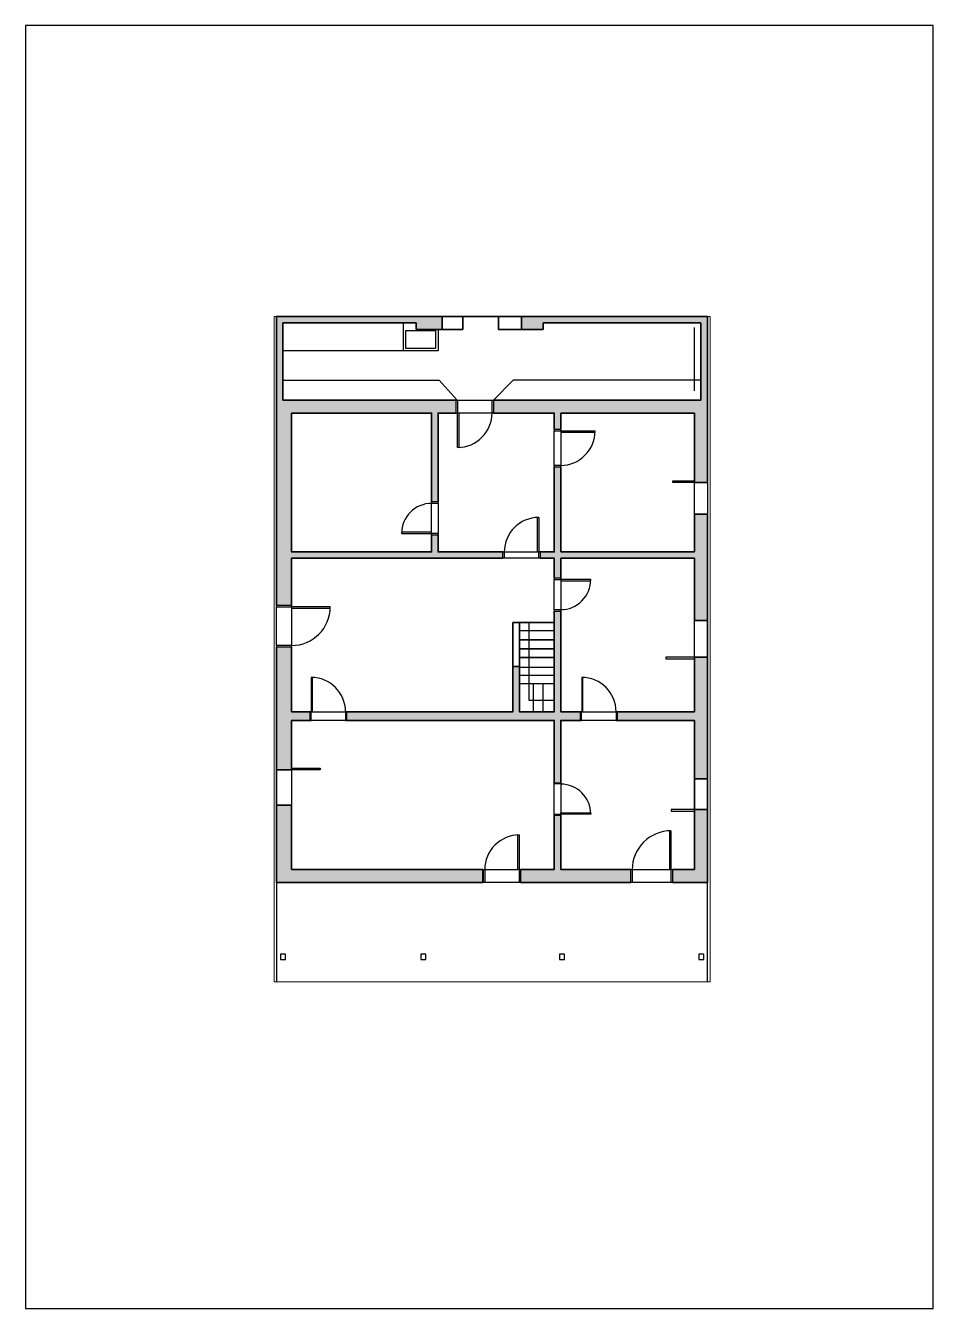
# Paper-space layout 'Layout1' of a CAD drawing. Header units: millimetres. Extents: x 64 to 274, y 59 to 356.
# The model-space entities are those that its viewports show. They can reach past a viewport. Long polylines and large blocks are cut down to what shows.
import ezdxf

# ---------------------------------------------------------------- set-up
doc = ezdxf.new("R2010")
doc.units = ezdxf.units.MM
for name, color, linetype, lineweight in [('A-ALV-___-___-EXI', 250, 'Continuous', 35), ('A-ESC-___-___-EXI', 250, 'Continuous', 25), ('A-JAN-___-___-EXI', 250, 'Continuous', 25), ('A-MOB-___-___-EXI', 250, 'Continuous', 25), ('A-PIL-___-___-EXI', 250, 'Continuous', 25), ('A-PIS-___-___-EXI', 250, 'Continuous', 25), ('A-POR-___-___-EXI', 250, 'Continuous', 25)]:
    doc.layers.add(name, color=color, linetype=linetype, lineweight=lineweight)

# ---------------------------------------------------------------- blocks, each defined once
blk = doc.blocks.new('SVG - A4-22624409-Não nomeada')
at = {"layer": 'A-JAN-___-___-EXI'}
for p, q in [((64.29, 356.5), (64.29, 59.5)), ((274.29, 356.5), (64.29, 356.5)), ((274.29, 59.5), (274.29, 356.5)), ((64.29, 59.5), (274.29, 59.5))]:
    blk.add_line(p, q, dxfattribs=at)
blk = doc.blocks.new('porta multiplas_original - Simples - 70 cm-22555190-Planta baixa - Térreo_')
at = {"layer": 'A-PIL-___-___-EXI'}
for p, q in [((-318, 771), (-348, 771)), ((-348, 771), (-348, 75)), ((-318, 75), (-318, 771)), ((-350, 75), (-380, 75)), ((-380, 75), (-380, -75)), ((-350, -75), (-350, 75)), ((-348, 75), (-318, 75)), ((380, 75), (350, 75)), ((350, 75), (350, -75)), ((380, -75), (380, 75)), ((-380, -75), (-350, -75)), ((350, -75), (380, -75))]:
    blk.add_line(p, q, dxfattribs=at)
at = {"layer": 'A-POR-___-___-EXI'}
blk.add_arc((-348, 75), 696, 360, 90, dxfattribs=at)
blk = doc.blocks.new('porta multiplas - Simples - 80 cm-22587341-Planta baixa - Térreo_')
at = {"layer": 'A-PIL-___-___-EXI'}
for p, q in [((-430, -150), (-430, 150)), ((-430, 150), (-400, 150)), ((-400, 150), (-400, -150)), ((401, 150), (430, 150)), ((401, -150), (401, 150)), ((430, 150), (430, -150)), ((430, 150), (445, 150)), ((-400, -150), (-430, -150)), ((-398, -150), (-368, -150)), ((-398, -949), (-398, -150)), ((-368, -150), (-368, -949)), ((430, -150), (401, -150)), ((445, -150), (430, -150)), ((-368, -949), (-398, -949))]:
    blk.add_line(p, q, dxfattribs=at)
at = {"layer": 'A-POR-___-___-EXI'}
blk.add_arc((-398, -150), 799, 270, 0, dxfattribs=at)
blk = doc.blocks.new('porta multiplas_original - Simples - 90 cm-22542590-Planta baixa - Térreo_')
at = {"layer": 'A-PIL-___-___-EXI'}
for p, q in [((-480, -150), (-480, 150)), ((-480, 150), (-450, 150)), ((-450, 150), (-450, -150)), ((450, 150), (480, 150)), ((450, -150), (450, 150)), ((480, 150), (480, -150)), ((-450, -150), (-480, -150)), ((-448, -150), (-418, -150)), ((-448, -1046), (-448, -150)), ((-418, -150), (-418, -1046)), ((480, -150), (450, -150)), ((-418, -1046), (-448, -1046))]:
    blk.add_line(p, q, dxfattribs=at)
at = {"layer": 'A-POR-___-___-EXI'}
blk.add_arc((-448, -150), 896, 270, 0, dxfattribs=at)
blk = doc.blocks.new('porta multiplas_original - Simples - 80 cm-22589001-Planta baixa - Térreo_')
at = {"layer": 'A-PIL-___-___-EXI'}
for p, q in [((-430, -75), (-430, 75)), ((-430, 75), (-400, 75)), ((-400, 75), (-400, -75)), ((400, 75), (430, 75)), ((400, -75), (400, 75)), ((430, 75), (430, -75)), ((-400, -75), (-430, -75)), ((-398, -75), (-368, -75)), ((-398, -871), (-398, -75)), ((-368, -75), (-368, -871)), ((430, -75), (400, -75)), ((-368, -871), (-398, -871))]:
    blk.add_line(p, q, dxfattribs=at)
at = {"layer": 'A-POR-___-___-EXI'}
blk.add_arc((-398, -75), 796, 270, 360, dxfattribs=at)
blk = doc.blocks.new('porta multiplas_original - Simples - 80 cm-22588873-Planta baixa - Térreo_')
at = {"layer": 'A-PIL-___-___-EXI'}
for p, q in [((-430, -150), (-430, 150)), ((-430, 150), (-400, 150)), ((-400, 150), (-400, -150)), ((400, 150), (430, 150)), ((400, -150), (400, 150)), ((430, 150), (430, -150)), ((-400, -150), (-430, -150)), ((-398, -150), (-368, -150)), ((-398, -946), (-398, -150)), ((-368, -150), (-368, -946)), ((430, -150), (400, -150)), ((-368, -946), (-398, -946))]:
    blk.add_line(p, q, dxfattribs=at)
at = {"layer": 'A-POR-___-___-EXI'}
blk.add_arc((-398, -150), 796, 270, 0, dxfattribs=at)
blk = doc.blocks.new('porta multiplas_original - Simples - 80 cm-22589018-Planta baixa - Térreo_')
at = {"layer": 'A-PIL-___-___-EXI'}
for p, q in [((-368, 871), (-398, 871)), ((-398, 871), (-398, 75)), ((-368, 75), (-368, 871)), ((-400, 75), (-430, 75)), ((-430, 75), (-430, -75)), ((-400, -75), (-400, 75)), ((-398, 75), (-368, 75)), ((430, 75), (400, 75)), ((400, 75), (400, -75)), ((430, -75), (430, 75)), ((-430, -75), (-400, -75)), ((400, -75), (430, -75))]:
    blk.add_line(p, q, dxfattribs=at)
at = {"layer": 'A-POR-___-___-EXI'}
blk.add_arc((-398, 75), 796, 360, 90, dxfattribs=at)
blk = doc.blocks.new('porta multiplas_original - Simples - 70 cm-22589155-Planta baixa - Térreo_')
at = {"layer": 'A-PIL-___-___-EXI'}
for p, q in [((-380, -75), (-380, 75)), ((-380, 75), (-350, 75)), ((-350, 75), (-350, -75)), ((350, 75), (380, 75)), ((350, -75), (350, 75)), ((380, 75), (380, -75)), ((-350, -75), (-380, -75)), ((-348, -75), (-318, -75)), ((-348, -771), (-348, -75)), ((-318, -75), (-318, -771)), ((380, -75), (350, -75)), ((-318, -771), (-348, -771))]:
    blk.add_line(p, q, dxfattribs=at)
at = {"layer": 'A-POR-___-___-EXI'}
blk.add_arc((-348, -75), 696, 270, 360, dxfattribs=at)
blk = doc.blocks.new('porta multiplas_original - Simples - 80 cm-22588728-Planta baixa - Térreo_')
at = {"layer": 'A-PIL-___-___-EXI'}
for p, q in [((-368, 896), (-398, 896)), ((-398, 896), (-398, 100)), ((-368, 100), (-368, 896)), ((-400, 100), (-430, 100)), ((-430, 100), (-430, -100)), ((-400, -100), (-400, 100)), ((-398, 100), (-368, 100)), ((430, 100), (400, 100)), ((400, 100), (400, -100)), ((430, -100), (430, 100)), ((-430, -100), (-400, -100)), ((400, -100), (430, -100))]:
    blk.add_line(p, q, dxfattribs=at)
at = {"layer": 'A-POR-___-___-EXI'}
blk.add_arc((-398, 100), 796, 360, 90, dxfattribs=at)
blk = doc.blocks.new('porta multiplas_original - Simples - 90 cm-22588679-Planta baixa - Térreo_')
at = {"layer": 'A-PIL-___-___-EXI'}
for p, q in [((-418, 1071), (-448, 1071)), ((-448, 1071), (-448, 175)), ((-418, 175), (-418, 1071)), ((-450, 175), (-480, 175)), ((-480, 175), (-480, -175)), ((-450, -175), (-450, 175)), ((-448, 175), (-418, 175)), ((480, 175), (450, 175)), ((450, 175), (450, -175)), ((480, -175), (480, 175)), ((-480, -175), (-450, -175)), ((450, -175), (480, -175))]:
    blk.add_line(p, q, dxfattribs=at)
at = {"layer": 'A-POR-___-___-EXI'}
blk.add_arc((-448, 175), 896, 360, 90, dxfattribs=at)

msp = doc.modelspace()

# ---------------------------------------------------------------- hatches: boundary and pattern name
at = {"layer": 'A-ALV-___-___-EXI'}
for points in [[(5986, -5845), (5986, -5695), (2751, -5695), (2751, -5845), (2901, -5845)], [(2901, -7632), (2901, -5845), (2751, -5845), (2751, -7632)], [(6586, -5995), (6586, -5695), (5986, -5695), (5986, -5995)], [(8921, -5995), (8921, -5695), (8421, -5695), (8421, -5995)], [(12721, -5845), (12721, -5695), (8921, -5695), (8921, -5845), (12571, -5845)], [(12721, -7632), (12721, -5845), (12571, -5845), (12571, -7632)], [(6326, -7932), (6326, -7632), (2751, -7632), (2751, -7932), (3101, -7932)], [(12721, -9542), (12721, -7932), (12421, -7932), (12421, -9542)], [(12721, -12735), (12721, -10275), (12421, -10275), (12421, -12735)], [(12721, -16402), (12721, -13582), (12421, -13582), (12421, -16402)], [(8371, -14850), (8371, -13804), (8221, -13804), (8221, -14850)], [(3101, -18502), (3101, -17012), (2751, -17012), (2751, -18502)], [(12721, -18502), (12721, -17112), (12421, -17112), (12421, -18502)]]:
    msp.add_hatch(color=11, dxfattribs=at).paths.add_polyline_path(points)
h = msp.add_hatch(color=11, dxfattribs=at)
h.paths.add_polyline_path([(12421, -7932), (12721, -7932), (12721, -7632), (7771, -7632), (7771, -7932), (9327, -7932)])
h.paths.add_polyline_path([(6911, -7932), (6911, -7632), (6326, -7632), (6326, -7932), (6492, -7932)])
h = msp.add_hatch(color=11, dxfattribs=at)
h.paths.add_polyline_path([(2751, -16194), (3101, -16194), (3101, -13347), (2751, -13347)])
h.paths.add_polyline_path([(2751, -12387), (3101, -12387), (3101, -7932), (2751, -7932), (2751, -9493)])
h = msp.add_hatch(color=11, dxfattribs=at)
h.paths.add_polyline_path([(6342, -11147), (6492, -11147), (6492, -10752), (6342, -10752)])
h.paths.add_polyline_path([(6492, -9992), (6492, -7932), (6342, -7932), (6342, -9992)])
h = msp.add_hatch(color=11, dxfattribs=at)
h.paths.add_polyline_path([(9327, -18502), (9327, -17252), (9177, -17252), (9177, -18502)])
h.paths.add_polyline_path([(9177, -16492), (9327, -16492), (9327, -15050), (9177, -15050)])
h.paths.add_polyline_path([(9177, -14850), (9327, -14850), (9327, -12517), (9177, -12517), (9177, -13327)])
h.paths.add_polyline_path([(9177, -11757), (9327, -11757), (9327, -9177), (9177, -9177), (9177, -9493)])
h.paths.add_polyline_path([(9327, -8317), (9327, -7932), (9177, -7932), (9177, -8317)])
h = msp.add_hatch(color=11, dxfattribs=at)
h.paths.add_polyline_path([(12421, -11297), (12421, -11147), (9327, -11147), (9327, -11297)])
h.paths.add_polyline_path([(8851, -11297), (9177, -11297), (9177, -11147), (8851, -11147)])
h.paths.add_polyline_path([(7991, -11297), (7991, -11147), (3101, -11147), (3101, -11297), (7741, -11297)])
h = msp.add_hatch(color=11, dxfattribs=at)
h.paths.add_polyline_path([(12421, -15050), (12421, -14850), (10641, -14850), (10641, -15050)])
h.paths.add_polyline_path([(9781, -15050), (9781, -14850), (4381, -14850), (4381, -15050), (7741, -15050)])
h.paths.add_polyline_path([(3521, -15050), (3521, -14850), (3101, -14850), (3101, -15050)])
h = msp.add_hatch(color=11, dxfattribs=at)
h.paths.add_polyline_path([(11911, -18802), (12721, -18802), (12721, -18502), (11911, -18502)])
h.paths.add_polyline_path([(10951, -18802), (10951, -18502), (8401, -18502), (8401, -18802)])
h.paths.add_polyline_path([(7526, -18802), (7526, -18502), (2751, -18502), (2751, -18802)])

# ---------------------------------------------------------------- linework, layer by layer
at = {"layer": 'A-ALV-___-___-EXI', "color": 7, "lineweight": 35}
for p, q in [((2901, -7632), (2901, -5845)), ((2901, -5845), (5986, -5845)), ((5986, -5845), (5986, -5995)), ((7067, -5995), (7067, -5695)), ((5986, -5995), (6586, -5995)), ((6586, -5995), (7067, -5995)), ((6911, -7632), (2901, -7632)), ((8401, -18802), (10951, -18802)), ((11911, -18802), (12721, -18802))]:
    msp.add_line(p, q, dxfattribs=at)
at = {"layer": 'A-ALV-___-___-EXI'}
for p, q in [((8421, -5695), (6586, -5695)), ((6586, -5695), (7067, -5695)), ((7067, -5695), (7889, -5695)), ((7889, -5695), (8421, -5695)), ((7889, -5995), (7889, -5695)), ((8421, -5995), (8421, -5695)), ((8421, -5695), (8421, -5995)), ((12571, -5845), (8921, -5845)), ((8921, -5845), (8921, -5995)), ((12571, -7632), (12571, -5845)), ((8421, -5995), (7889, -5995)), ((8921, -5995), (8421, -5995)), ((7771, -7632), (12571, -7632)), ((9327, -8317), (9327, -7932)), ((9327, -7932), (12421, -7932)), ((12421, -7932), (12421, -9542)), ((9327, -9177), (9327, -11147)), ((12421, -9542), (12421, -9195)), ((12421, -9542), (12721, -9542)), ((12421, -11147), (12421, -10275)), ((12721, -10275), (12421, -10275)), ((9327, -11147), (12421, -11147)), ((12421, -11297), (9327, -11297)), ((9327, -11297), (9327, -11757)), ((12421, -12735), (12421, -11297)), ((8221, -13804), (8221, -12782)), ((8221, -12782), (8371, -12782)), ((8371, -12782), (8371, -13804)), ((8371, -13394), (8371, -13593)), ((9177, -13593), (9177, -13394)), ((12421, -13622), (12421, -13582)), ((12421, -14850), (12421, -13582)), ((12421, -13582), (12721, -13582)), ((8371, -13804), (8221, -13804)), ((10641, -14850), (12421, -14850)), ((3101, -17012), (2751, -17012)), ((2751, -17012), (2751, -18802)), ((3101, -18502), (3101, -17012)), ((12721, -17112), (12421, -17112)), ((12421, -17112), (12421, -17152)), ((12721, -18802), (12721, -17112)), ((7526, -18502), (3101, -18502)), ((7526, -18802), (7526, -18502)), ((2751, -18802), (7526, -18802))]:
    msp.add_line(p, q, dxfattribs=at)
at = {"layer": 'A-ALV-___-___-EXI', "color": 250}
for p, q in [((6943, -7932), (6941, -7932)), ((9327, -8347), (9327, -8349)), ((6342, -10722), (6342, -10720)), ((8819, -11147), (8821, -11147)), ((9327, -11787), (9327, -11789)), ((3101, -12417), (3101, -12419)), ((3551, -14850), (3553, -14850)), ((9811, -14850), (9813, -14850)), ((9327, -17220), (9327, -17222)), ((8369, -18502), (8371, -18502)), ((11879, -18502), (11881, -18502))]:
    msp.add_line(p, q, dxfattribs=at)
at = {"layer": 'A-ALV-___-___-EXI', "color": 7, "lineweight": 35}
for points in [[(6586, -5695), (6586, -5995), (6586, -5695), (2751, -5695), (2751, -12387)], [(12721, -9542), (12721, -5695), (8421, -5695)], [(6342, -10752), (6342, -11147), (3101, -11147), (3101, -7932), (6342, -7932), (6342, -9992)], [(6492, -9992), (6492, -7932), (6911, -7932)], [(7771, -7932), (9177, -7932), (9177, -8317)], [(9177, -9177), (9177, -11147), (8851, -11147)], [(12421, -12735), (12721, -12735), (12721, -10275)], [(7991, -11147), (6492, -11147), (6492, -10752)], [(3101, -12387), (3101, -11297), (7991, -11297)], [(8851, -11297), (9177, -11297), (9177, -11757)], [(9177, -12517), (9177, -14850), (8371, -14850), (8371, -13804), (8221, -13804), (8221, -14850), (4381, -14850)], [(9781, -14850), (9327, -14850), (9327, -12517)], [(2751, -13347), (2751, -16194), (3101, -16194), (3101, -15050), (3521, -15050)], [(3521, -14850), (3101, -14850), (3101, -13347)], [(10641, -15050), (12421, -15050), (12421, -16402), (12721, -16402), (12721, -13582)], [(4381, -15050), (9177, -15050), (9177, -16492)], [(9327, -16492), (9327, -15050), (9781, -15050)], [(12421, -17112), (12421, -18502), (11911, -18502)], [(9177, -17252), (9177, -18502), (8401, -18502)], [(10951, -18502), (9327, -18502), (9327, -17252)]]:
    msp.add_lwpolyline(points, dxfattribs=at)
at = {"layer": 'A-ESC-___-___-EXI'}
for p, q in [((9177, -13394), (8371, -13394)), ((8371, -13593), (9177, -13593)), ((9177, -14202), (8371, -14202)), ((8691, -14202), (8691, -14850)), ((8911, -14202), (8911, -14850))]:
    msp.add_line(p, q, dxfattribs=at)
for points in [[(8371, -12782), (9177, -12782), (9177, -12976), (8371, -12976)], [(8371, -14850), (9177, -14850), (9177, -12782), (8371, -12782)], [(8371, -13183), (9177, -13183), (9177, -12976), (8371, -12976)], [(8371, -13394), (9177, -13394), (9177, -13183), (8371, -13183)], [(8371, -13816), (9177, -13816), (9177, -13593), (8371, -13593)], [(9177, -14850), (8371, -14850), (8371, -14002), (9177, -14002)]]:
    msp.add_lwpolyline(points, close=True, dxfattribs=at)
msp.add_lwpolyline([(8591, -12782), (8591, -14582), (9177, -14582)], dxfattribs=at)
at = {"layer": 'A-JAN-___-___-EXI'}
for p, q in [((12421, -10275), (12421, -9542)), ((12721, -9542), (12721, -10275)), ((12421, -13255), (12421, -12735)), ((12721, -13582), (12721, -12735)), ((12721, -12735), (12721, -13622)), ((12421, -13622), (12421, -13255)), ((12421, -13582), (11761, -13582)), ((11761, -13582), (11761, -13622)), ((11761, -13622), (12421, -13622)), ((3101, -16154), (3101, -17733)), ((12421, -17152), (12421, -16402)), ((12421, -16402), (12421, -17112)), ((12421, -17112), (11881, -17112)), ((11881, -17112), (11881, -17152)), ((11881, -17152), (12421, -17152))]:
    msp.add_line(p, q, dxfattribs=at)
for points in [[(11921, -9502), (12421, -9502), (12421, -9542), (11921, -9542)], [(3101, -16154), (3761, -16154), (3761, -16194), (3101, -16194)], [(12721, -17112), (12721, -16402)]]:
    msp.add_lwpolyline(points, close=True, dxfattribs=at)
msp.add_lwpolyline([(2751, -16194), (2751, -17012), (2751, -16112)], dxfattribs=at)
at = {"layer": 'A-MOB-___-___-EXI'}
for p, q in [((5682, -5845), (5682, -6495)), ((12421, -7415), (12421, -5955)), ((8231, -7172), (7771, -7632)), ((12571, -7172), (8231, -7172))]:
    msp.add_line(p, q, dxfattribs=at)
for points in [[(6492, -5995), (6492, -6495), (2901, -6495)], [(2901, -7172), (6512, -7172), (6931, -7632)]]:
    msp.add_lwpolyline(points, dxfattribs=at)
msp.add_lwpolyline([(6435, -6032), (5735, -6032), (5735, -6432), (6435, -6432)], close=True, dxfattribs=at)
at = {"layer": 'A-PIL-___-___-EXI'}
for points in [[(2961, -20465), (2846, -20465), (2846, -20585), (2961, -20585)], [(6206, -20465), (6091, -20465), (6091, -20585), (6206, -20585)], [(9416, -20465), (9301, -20465), (9301, -20585), (9416, -20585)], [(12636, -20465), (12521, -20465), (12521, -20585), (12636, -20585)]]:
    msp.add_lwpolyline(points, close=True, dxfattribs=at)
at = {"layer": 'A-PIS-___-___-EXI'}
for p, q in [((2751, -18802), (2751, -21102)), ((12721, -21102), (12721, -18802)), ((2751, -21102), (12721, -21102))]:
    msp.add_line(p, q, dxfattribs=at)
at = {"layer": 'A-POR-___-___-EXI', "color": 250}
for p, q in [((6941, -7632), (7741, -7632)), ((7741, -7932), (6973, -7932)), ((9177, -9147), (9177, -8347)), ((9327, -8379), (9327, -9147)), ((6342, -10690), (6342, -10022)), ((6492, -10022), (6492, -10722)), ((8021, -11147), (8789, -11147)), ((8821, -11297), (8021, -11297)), ((9177, -12487), (9177, -11787)), ((9327, -11819), (9327, -12487)), ((2751, -13317), (2751, -12417)), ((3101, -12449), (3101, -13317)), ((3583, -14850), (4351, -14850)), ((9843, -14850), (10611, -14850)), ((4351, -15050), (3551, -15050)), ((10611, -15050), (9811, -15050)), ((9177, -17222), (9177, -16522)), ((9327, -16522), (9327, -17190)), ((7570, -18502), (8339, -18502)), ((10981, -18502), (11849, -18502)), ((8371, -18802), (7570, -18802)), ((11881, -18802), (10981, -18802))]:
    msp.add_line(p, q, dxfattribs=at)

# ---------------------------------------------------------------- block references
at = {"layer": 'A-POR-___-___-EXI'}
for name, p in [('porta multiplas_original - Simples - 80 cm-22588873-Planta baixa - Térreo_', (7341, -7782)), ('porta multiplas_original - Simples - 80 cm-22588728-Planta baixa - Térreo_', (3951, -14950)), ('porta multiplas_original - Simples - 80 cm-22588728-Planta baixa - Térreo_', (10211, -14950))]:
    msp.add_blockref(name, p, dxfattribs=at)
for name, p, rotation in [('porta multiplas_original - Simples - 80 cm-22589018-Planta baixa - Térreo_', (9252, -8747), 269.9999999999997), ('porta multiplas_original - Simples - 70 cm-22555190-Planta baixa - Térreo_', (6417, -10372), 89.99999999999969), ('porta multiplas_original - Simples - 80 cm-22589001-Planta baixa - Térreo_', (8421, -11222), 180), ('porta multiplas_original - Simples - 70 cm-22555190-Planta baixa - Térreo_', (9252, -12137), 269.9999999999997), ('porta multiplas_original - Simples - 90 cm-22588679-Planta baixa - Térreo_', (2926, -12867), 270.0000000000006), ('porta multiplas_original - Simples - 70 cm-22589155-Planta baixa - Térreo_', (9252, -16872), 89.99999999999969), ('porta multiplas - Simples - 80 cm-22587341-Planta baixa - Térreo_', (7971, -18652), 180), ('porta multiplas_original - Simples - 90 cm-22542590-Planta baixa - Térreo_', (11431, -18652), 180)]:
    msp.add_blockref(name, p, dxfattribs=dict(at, rotation=rotation))

psp = doc.layouts.get("Layout1")

# ---------------------------------------------------------------- block references
at = {"layer": 'A-MOB-___-___-EXI'}
psp.add_blockref('SVG - A4-22624409-Não nomeada', (0, 0), dxfattribs=at)

# ---------------------------------------------------------------- viewports
at = {"layer": 'A-ALV-___-___-EXI'}
psp.add_viewport(center=(172.21, 212.15), size=(100.9, 154.066), view_center_point=(7740.66, -13398.23), view_height=15406.628, dxfattribs=at)

doc.saveas('drawing.dxf')
